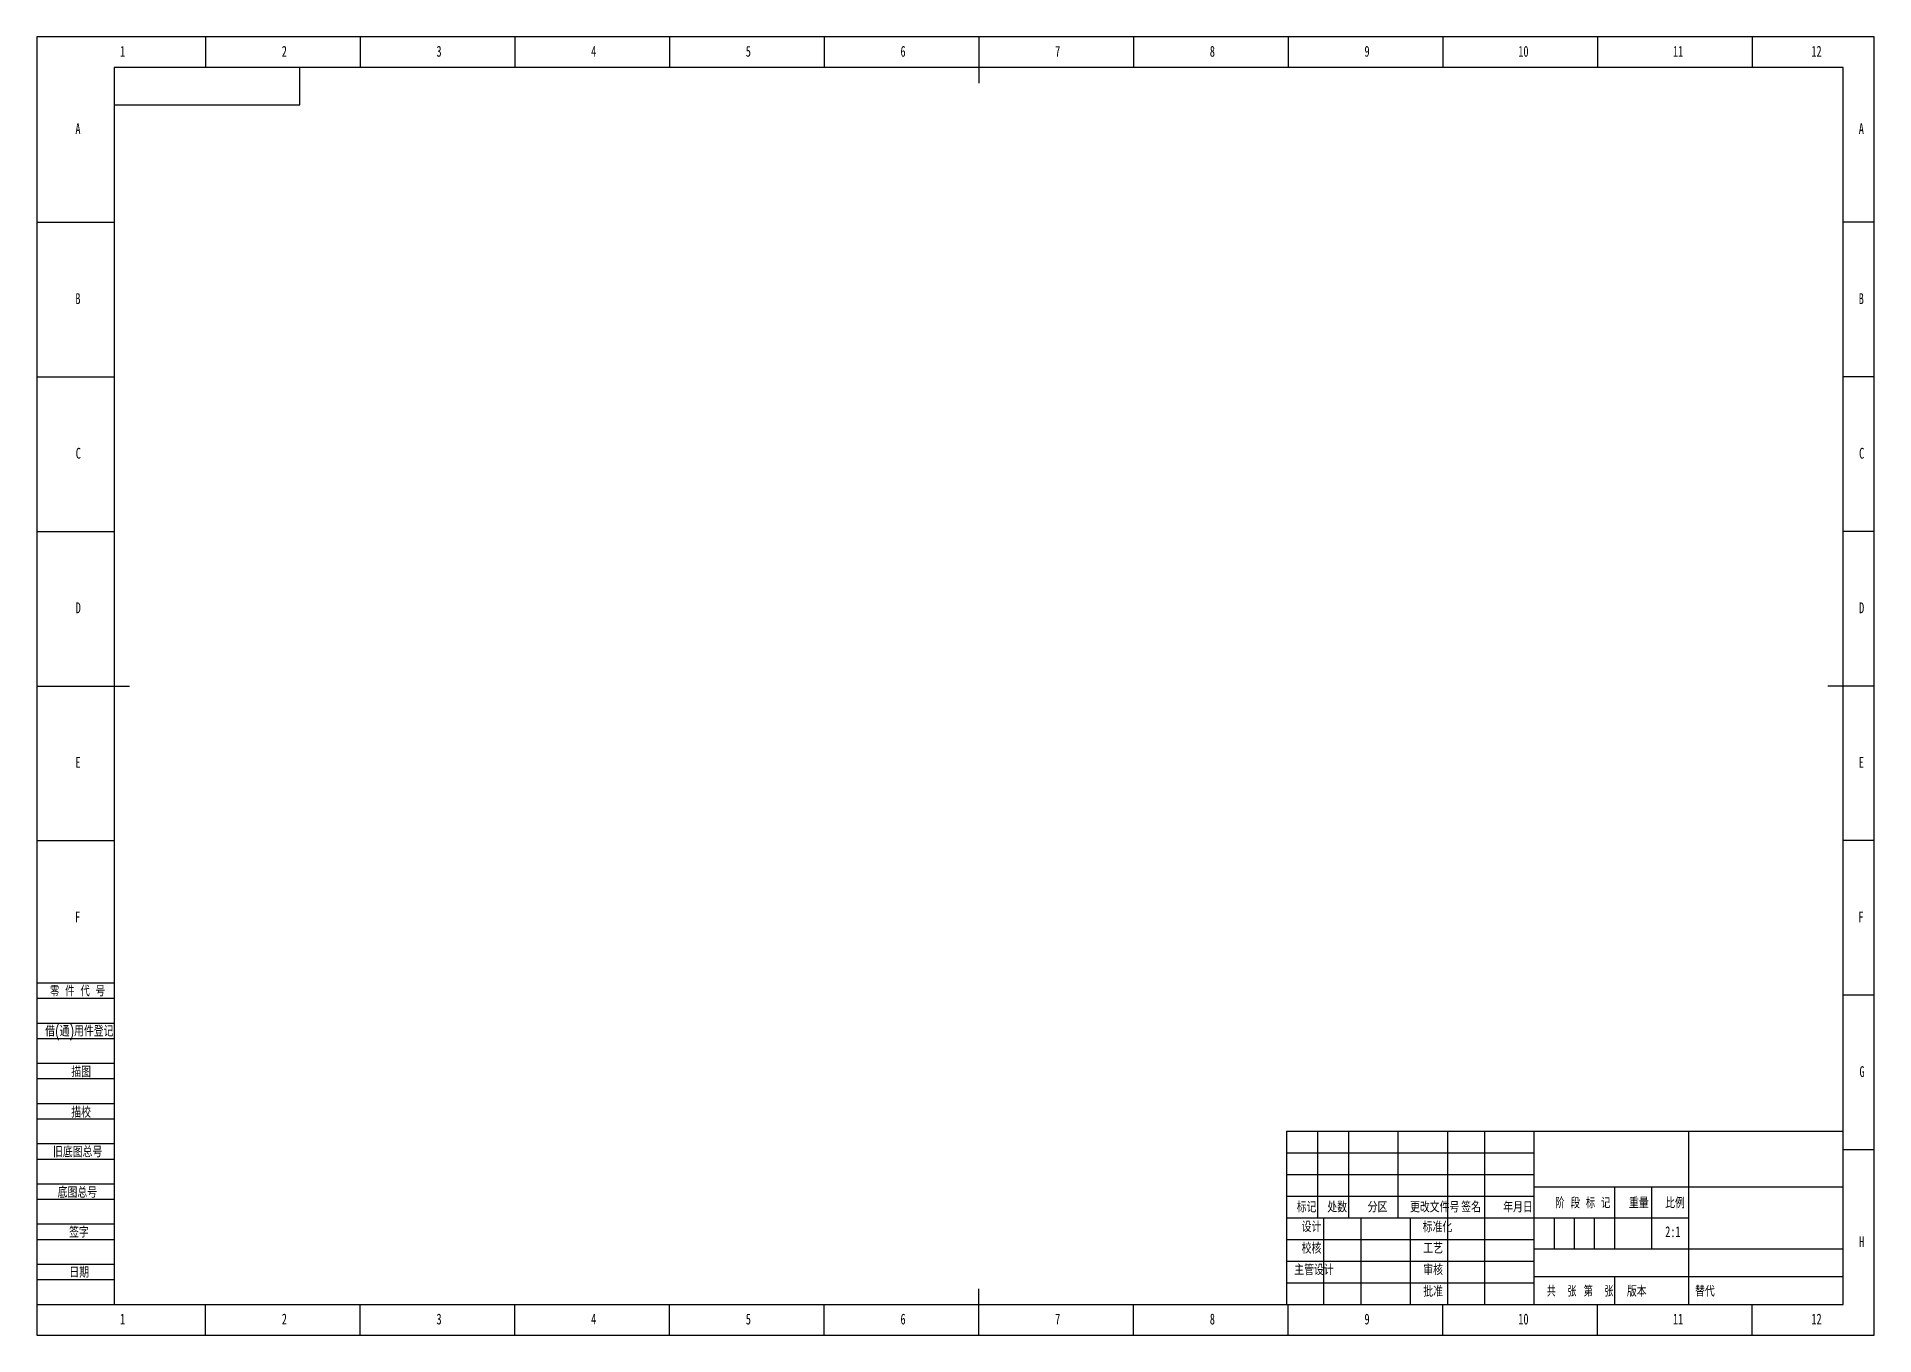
# Model space of a CAD drawing. Header units: millimetres. Extents: x 0 to 594, y 0 to 420.
import ezdxf

# ---------------------------------------------------------------- set-up
doc = ezdxf.new("R2010")
doc.units = ezdxf.units.MM
for name, color, linetype in [('10', 7, 'Continuous'), ('5', 7, 'Continuous'), ('SLD-0', 7, 'Continuous')]:
    doc.layers.add(name, color=color, linetype=linetype)
doc.styles.add('SLDTEXTSTYLE0', font='TXT', dxfattribs={"width": 0.7, "bigfont": 'bigfont'})
doc.styles.add('SLDTEXTSTYLE1', font='TXT', dxfattribs={"width": 0.614286, "bigfont": 'bigfont'})
doc.styles.add('SLDTEXTSTYLE2', font='TXT', dxfattribs={"width": 0.6, "bigfont": 'bigfont'})
doc.styles.add('SLDTEXTSTYLE3', font='TXT', dxfattribs={"width": 0.7})

msp = doc.modelspace()

# ---------------------------------------------------------------- linework, layer by layer
at = {"layer": '5', "color": 7}
for p, q in [((594.01, 420), (0, 420)), ((0, 420), (0, 0)), ((594.01, 0), (594.01, 420)), ((0, 114), (25, 114)), ((0, 109), (25, 109)), ((0, 101), (25, 101)), ((0, 96), (25, 96)), ((0, 88), (25, 88)), ((0, 83), (25, 83)), ((0, 75), (25, 75)), ((0, 70), (25, 70)), ((0, 62), (25, 62)), ((0, 57), (25, 57)), ((404, 59), (484, 59)), ((0, 49), (25, 49)), ((404, 52), (484, 52)), ((0, 44), (25, 44)), ((0, 36), (25, 36)), ((490.5, 38), (490.5, 28)), ((497, 38), (497, 28)), ((503.5, 38), (503.5, 28)), ((0, 31), (25, 31)), ((0, 23), (25, 23)), ((0, 18), (25, 18)), ((0, 0), (594.01, 0))]:
    msp.add_line(p, q, dxfattribs=at)
at = {"layer": '5'}
for p, q in [((54.5, 420), (54.5, 410)), ((104.5, 420), (104.5, 410)), ((154.5, 420), (154.5, 410)), ((204.5, 420), (204.5, 410)), ((254.5, 420), (254.5, 410)), ((354.5, 420), (354.5, 410)), ((404.5, 420), (404.5, 410)), ((454.5, 420), (454.5, 410)), ((504.5, 420), (504.5, 410)), ((554.5, 420), (554.5, 410)), ((0, 360), (25, 360)), ((594.01, 360), (584.01, 360)), ((0, 310), (25, 310)), ((594.01, 310), (584.01, 310)), ((0, 260), (25, 260)), ((594.01, 260), (584.01, 260)), ((0, 160), (25, 160)), ((594.01, 160), (584.01, 160)), ((594.01, 110), (584.01, 110)), ((594.01, 60), (584.01, 60)), ((54.5, 0), (54.5, 10)), ((104.5, 0), (104.5, 10)), ((154.5, 0), (154.5, 10)), ((204.5, 0), (204.5, 10)), ((254.5, 0), (254.5, 10)), ((354.5, 0), (354.5, 10)), ((404.5, 0), (404.5, 10)), ((454.5, 0), (454.5, 10)), ((504.5, 0), (504.5, 10)), ((554.5, 0), (554.5, 10))]:
    msp.add_line(p, q, dxfattribs=at)
at = {"layer": '5', "lineweight": 25}
for p, q in [((304.5, 420), (304.5, 405)), ((0, 210), (30, 210)), ((594.01, 210), (579.01, 210)), ((304.5, 0), (304.5, 15))]:
    msp.add_line(p, q, dxfattribs=at)
at = {"layer": '5', "color": 7, "lineweight": 25}
for p, q in [((584.01, 410), (25, 410)), ((25, 410), (25, 10)), ((85, 398), (85, 410)), ((584.01, 10), (584.01, 410)), ((25, 398), (85, 398)), ((404, 66), (584, 66)), ((404, 66), (404, 10)), ((414, 66), (414, 38)), ((424, 66), (424, 38)), ((440, 66), (440, 38)), ((456, 66), (456, 10)), ((468, 66), (468, 38)), ((484, 66), (484, 10)), ((534, 66), (534, 38)), ((484, 48), (584, 48)), ((510, 48), (510, 28)), ((522, 48), (522, 28)), ((404, 45), (484, 45)), ((404, 38), (534, 38)), ((416, 38), (416, 10)), ((428, 38), (428, 10)), ((444, 38), (444, 10)), ((468, 38), (468, 10)), ((534, 38), (534, 10)), ((404, 31), (484, 31)), ((404, 24), (484, 24)), ((484, 28), (584, 28)), ((484.01, 18.98), (584.01, 18.98)), ((510, 18.98), (510, 10)), ((404, 17), (484, 17)), ((0, 10), (584.01, 10))]:
    msp.add_line(p, q, dxfattribs=at)

# ---------------------------------------------------------------- texts
at = {"layer": '10', "char_height": 3.5, "attachment_point": 2}
for s, insert, style in [('1', (27.79, 417.04), 'SLDTEXTSTYLE3'), ('2', (80.04, 417.04), 'SLDTEXTSTYLE3'), ('3', (130.04, 417.04), 'SLDTEXTSTYLE3'), ('4', (180.04, 417.04), 'SLDTEXTSTYLE3'), ('5', (230.04, 417.04), 'SLDTEXTSTYLE3'), ('6', (280.05, 417.04), 'SLDTEXTSTYLE3'), ('7', (330.05, 417.04), 'SLDTEXTSTYLE3'), ('8', (380.05, 417.04), 'SLDTEXTSTYLE3'), ('9', (430.05, 417.04), 'SLDTEXTSTYLE3'), ('10', (480.59, 417.04), 'SLDTEXTSTYLE3'), ('11', (530.59, 417.04), 'SLDTEXTSTYLE3'), ('12', (575.34, 417.04), 'SLDTEXTSTYLE3'), ('A', (13.32, 392), 'SLDTEXTSTYLE3'), ('A', (589.83, 392), 'SLDTEXTSTYLE3'), ('B', (13.32, 337.04), 'SLDTEXTSTYLE3'), ('B', (589.83, 337.04), 'SLDTEXTSTYLE3'), ('C', (13.43, 287.04), 'SLDTEXTSTYLE3'), ('C', (589.94, 287.04), 'SLDTEXTSTYLE3'), ('D', (13.43, 237.04), 'SLDTEXTSTYLE3'), ('D', (589.94, 237.04), 'SLDTEXTSTYLE3'), ('E', (13.32, 187.04), 'SLDTEXTSTYLE3'), ('E', (589.83, 187.04), 'SLDTEXTSTYLE3'), ('F', (13.22, 137.04), 'SLDTEXTSTYLE3'), ('F', (589.73, 137.04), 'SLDTEXTSTYLE3'), ('G', (590.05, 87.04), 'SLDTEXTSTYLE3'), ('H', (589.94, 32), 'SLDTEXTSTYLE3'), ('主管设计', (412.88, 22.94), 'SLDTEXTSTYLE0'), ('1', (27.79, 7), 'SLDTEXTSTYLE3'), ('2', (80.04, 7), 'SLDTEXTSTYLE3'), ('3', (130.04, 7), 'SLDTEXTSTYLE3'), ('4', (180.04, 7), 'SLDTEXTSTYLE3'), ('5', (230.04, 7), 'SLDTEXTSTYLE3'), ('6', (280.05, 7), 'SLDTEXTSTYLE3'), ('7', (330.05, 7), 'SLDTEXTSTYLE3'), ('8', (380.05, 7), 'SLDTEXTSTYLE3'), ('9', (430.05, 7), 'SLDTEXTSTYLE3'), ('10', (480.59, 7), 'SLDTEXTSTYLE3'), ('11', (530.59, 7), 'SLDTEXTSTYLE3'), ('12', (575.34, 7), 'SLDTEXTSTYLE3')]:
    msp.add_mtext(s, dxfattribs=dict(at, insert=insert, style=style))
at = {"layer": '10', "color": 7, "char_height": 3.5}
for s, insert, attachment_point, style in [('零 件 代 号', (4.28, 113.12), 1, 'SLDTEXTSTYLE1'), ('借(通)用件登记', (2.74, 100.14), 1, 'SLDTEXTSTYLE0'), ('描图', (14.37, 86.98), 2, 'SLDTEXTSTYLE0'), ('描校', (14.34, 73.88), 2, 'SLDTEXTSTYLE0'), ('旧底图总号', (5.26, 61.09), 1, 'SLDTEXTSTYLE0'), ('底图总号', (6.76, 47.98), 1, 'SLDTEXTSTYLE0'), ('标记', (410.49, 43.23), 2, 'SLDTEXTSTYLE0'), ('处数', (420.39, 43.23), 2, 'SLDTEXTSTYLE0'), ('分区', (433.44, 43.23), 2, 'SLDTEXTSTYLE0'), ('更改文件号', (451.89, 43.23), 2, 'SLDTEXTSTYLE0'), ('签名', (463.68, 43.23), 2, 'SLDTEXTSTYLE0'), ('年月日', (478.85, 43.23), 2, 'SLDTEXTSTYLE0'), ('阶 段 标 记', (499.81, 44.57), 2, 'SLDTEXTSTYLE1'), ('重量', (517.9, 44.57), 2, 'SLDTEXTSTYLE0'), ('比例', (529.6, 44.57), 2, 'SLDTEXTSTYLE0'), ('设计', (412.08, 36.87), 2, 'SLDTEXTSTYLE0'), ('标准化', (452.8, 36.8), 2, 'SLDTEXTSTYLE0'), ('签字', (13.65, 35.11), 2, 'SLDTEXTSTYLE0'), ('校核', (412.08, 29.92), 2, 'SLDTEXTSTYLE0'), ('工艺', (451.41, 29.92), 2, 'SLDTEXTSTYLE0'), ('日期', (13.72, 22.15), 2, 'SLDTEXTSTYLE0'), ('审核', (451.41, 22.94), 2, 'SLDTEXTSTYLE0'), ('批准', (451.39, 15.96), 2, 'SLDTEXTSTYLE0'), ('共  张', (492.95, 16), 2, 'SLDTEXTSTYLE2'), ('第  张', (504.9, 16), 2, 'SLDTEXTSTYLE2'), ('版本', (517.23, 16), 2, 'SLDTEXTSTYLE0')]:
    msp.add_mtext(s, dxfattribs=dict(at, insert=insert, attachment_point=attachment_point, style=style))
at = {"layer": 'SLD-0', "char_height": 3.5}
for s, insert, attachment_point, style in [('2:1', (528.92, 35.24), 2, 'SLDTEXTSTYLE3'), ('替代', (536.08, 16), 1, 'SLDTEXTSTYLE0')]:
    msp.add_mtext(s, dxfattribs=dict(at, insert=insert, attachment_point=attachment_point, style=style))

doc.saveas('drawing.dxf')
